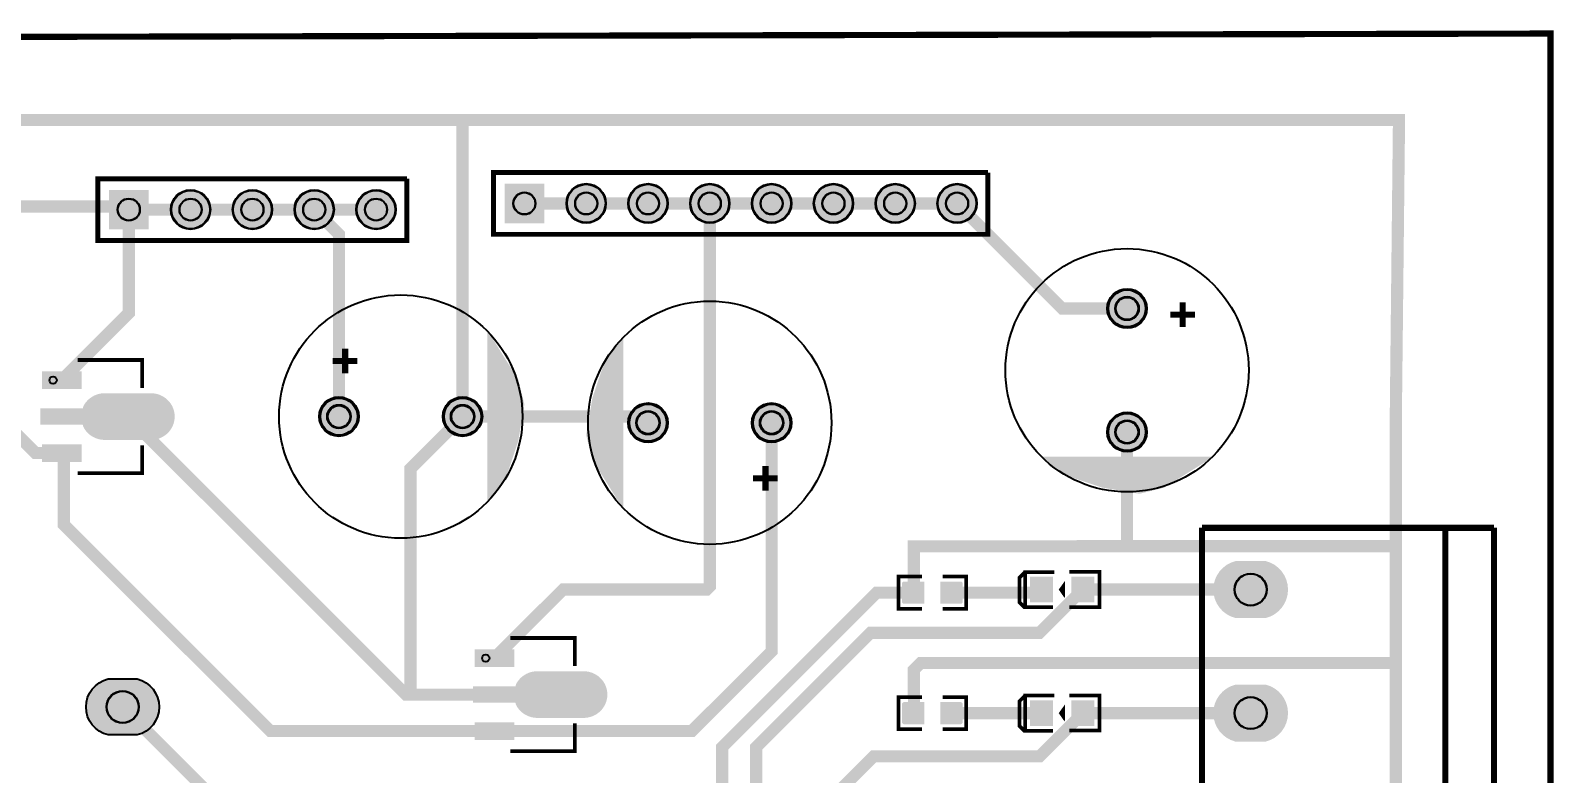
# Model space of a CAD drawing. Header units: millimetres. Extents: x 7 to 125, y -43 to 43.
# Drawn here: x 62 to 124.6, y 12.6 to 43.2 of the extents above; entities that cross this region are included whole.
import ezdxf

# ---------------------------------------------------------------- set-up
doc = ezdxf.new("R2010")
doc.units = ezdxf.units.MM
for name, color, linetype, true_color in [('BoardOutLine', 7, 'Continuous', 0xff00ff), ('BottomSolderMaskLayer', 7, 'Continuous', 0xaa00ff), ('Document', 7, 'Continuous', 0xffffff), ('Multi-Layer', 7, 'Continuous', 0xc0c0c0), ('TopLayer', 7, 'Continuous', 0xff0000), ('TopPasteMaskLayer', 7, 'Continuous', 0x808080), ('TopSilkLayer', 7, 'Continuous', 0xffcc00), ('TopSolderMaskLayer', 7, 'Continuous', 0x800080)]:
    doc.layers.add(name, color=color, linetype=linetype, true_color=true_color)

msp = doc.modelspace()

# ---------------------------------------------------------------- hatches: boundary and pattern name
at = {"layer": 'BottomSolderMaskLayer'}
for points in [[(65.227, 36.627), (66.853, 36.627), (66.853, 35.001), (65.227, 35.001)], [(67.767, 35.814, 1), (69.393, 35.814, 1)], [(70.307, 35.814, 1), (71.933, 35.814, 1)], [(72.847, 35.814, 1), (74.473, 35.814, 1)], [(75.387, 35.814, 1), (77.013, 35.814, 1)], [(81.483, 36.881), (83.109, 36.881), (83.109, 35.255), (81.483, 35.255)], [(84.023, 36.068, 1), (85.649, 36.068, 1)], [(86.563, 36.068, 1), (88.189, 36.068, 1)], [(89.103, 36.068, 1), (90.729, 36.068, 1)], [(91.643, 36.068, 1), (93.269, 36.068, 1)], [(94.183, 36.068, 1), (95.809, 36.068, 1)], [(96.723, 36.068, 1), (98.349, 36.068, 1)], [(99.263, 36.068, 1), (100.889, 36.068, 1)], [(106.248, 31.75, 1), (107.874, 31.75, 1)], [(73.863, 27.305, 1), (75.489, 27.305, 1)], [(78.943, 27.305, 1), (80.569, 27.305, 1)], [(86.563, 27.051, 1), (88.189, 27.051, 1)], [(91.643, 27.051, 1), (93.269, 27.051, 1)], [(106.248, 26.67, 1), (107.874, 26.67, 1)], [(112.754, 21.368, -0.785398), (112.754, 19.018), (111.528, 19.018, -0.785398), (111.528, 21.368)], [(65.173, 14.192, -0.785398), (65.173, 16.542), (66.399, 16.542, -0.785398), (66.399, 14.192)], [(112.754, 16.288, -0.785398), (112.754, 13.938), (111.528, 13.938, -0.785398), (111.528, 16.288)]]:
    msp.add_hatch(color=256, dxfattribs=at).paths.add_polyline_path(points)
at = {"layer": 'Multi-Layer'}
for points in [[(65.253, 36.601), (66.828, 36.601), (66.828, 35.027), (65.253, 35.027)], [(67.793, 35.814, 1), (69.368, 35.814, 1)], [(70.333, 35.814, 1), (71.908, 35.814, 1)], [(72.873, 35.814, 1), (74.448, 35.814, 1)], [(75.413, 35.814, 1), (76.988, 35.814, 1)], [(81.509, 36.855), (83.084, 36.855), (83.084, 35.281), (81.509, 35.281)], [(84.049, 36.068, 1), (85.624, 36.068, 1)], [(86.589, 36.068, 1), (88.164, 36.068, 1)], [(89.129, 36.068, 1), (90.704, 36.068, 1)], [(91.669, 36.068, 1), (93.244, 36.068, 1)], [(94.209, 36.068, 1), (95.784, 36.068, 1)], [(96.749, 36.068, 1), (98.324, 36.068, 1)], [(99.289, 36.068, 1), (100.864, 36.068, 1)], [(106.299, 31.75, 1), (107.823, 31.75, 1)], [(73.914, 27.305, 1), (75.438, 27.305, 1)], [(78.994, 27.305, 1), (80.518, 27.305, 1)], [(86.614, 27.051, 1), (88.138, 27.051, 1)], [(91.694, 27.051, 1), (93.218, 27.051, 1)], [(106.299, 26.67, 1), (107.823, 26.67, 1)], [(112.741, 21.343, -0.785398), (112.741, 19.043), (111.541, 19.043, -0.785398), (111.541, 21.343)], [(112.741, 16.263, -0.785398), (112.741, 13.963), (111.541, 13.963, -0.785398), (111.541, 16.263)]]:
    msp.add_hatch(color=256, dxfattribs=at).paths.add_polyline_path(points)
at = {"layer": 'TopLayer'}
for points in [[(62.499, 29.141), (62.499, 28.469), (64.074, 28.469), (64.074, 29.141)], [(66.926, 26.355), (65.072, 26.355), (65.028, 26.356), (64.983, 26.359), (64.939, 26.365), (64.895, 26.372), (64.851, 26.381), (64.808, 26.393), (64.766, 26.406), (64.724, 26.421), (64.683, 26.439), (64.643, 26.458), (64.604, 26.479), (64.565, 26.502), (64.528, 26.526), (64.492, 26.553), (64.458, 26.581), (64.424, 26.61), (64.393, 26.641), (64.362, 26.674), (64.333, 26.708), (64.306, 26.743), (64.281, 26.78), (64.257, 26.817), (64.235, 26.856), (64.215, 26.896), (64.197, 26.975), (62.499, 26.975), (62.499, 27.635), (64.197, 27.635), (64.215, 27.715), (64.235, 27.754), (64.257, 27.793), (64.281, 27.831), (64.306, 27.867), (64.333, 27.903), (64.362, 27.936), (64.393, 27.969), (64.424, 28), (64.458, 28.03), (64.492, 28.058), (64.528, 28.084), (64.565, 28.109), (64.604, 28.132), (64.643, 28.153), (64.683, 28.172), (64.724, 28.189), (64.766, 28.205), (64.808, 28.218), (64.851, 28.229), (64.895, 28.239), (64.939, 28.246), (64.983, 28.251), (65.028, 28.254), (65.072, 28.255), (66.926, 28.255), (66.971, 28.254), (67.015, 28.251), (67.06, 28.246), (67.103, 28.239), (67.147, 28.229), (67.19, 28.218), (67.233, 28.205), (67.274, 28.189), (67.315, 28.172), (67.356, 28.153), (67.395, 28.132), (67.433, 28.109), (67.47, 28.084), (67.506, 28.058), (67.541, 28.03), (67.574, 28), (67.606, 27.969), (67.636, 27.936), (67.665, 27.903), (67.692, 27.867), (67.718, 27.831), (67.742, 27.793), (67.764, 27.754), (67.784, 27.715), (67.802, 27.674), (67.818, 27.632), (67.833, 27.59), (67.845, 27.548), (67.855, 27.504), (67.864, 27.46), (67.87, 27.416), (67.874, 27.372), (67.876, 27.328), (67.876, 27.283), (67.874, 27.238), (67.87, 27.194), (67.864, 27.15), (67.855, 27.106), (67.845, 27.063), (67.833, 27.02), (67.818, 26.978), (67.802, 26.937), (67.784, 26.896), (67.764, 26.856), (67.742, 26.817), (67.718, 26.78), (67.692, 26.743), (67.665, 26.708), (67.636, 26.674), (67.606, 26.641), (67.574, 26.61), (67.541, 26.581), (67.506, 26.553), (67.47, 26.526), (67.433, 26.502), (67.395, 26.479), (67.356, 26.458), (67.315, 26.439), (67.274, 26.421), (67.233, 26.406), (67.19, 26.393), (67.147, 26.381), (67.103, 26.372), (67.06, 26.365), (67.015, 26.359), (66.971, 26.356), (66.926, 26.355)], [(62.499, 26.141), (62.499, 25.469), (64.074, 25.469), (64.074, 26.141)], [(103.094, 19.693), (103.094, 20.693), (103.994, 20.693), (103.994, 19.693)], [(104.794, 19.693), (104.794, 20.693), (105.694, 20.693), (105.694, 19.693)], [(98.71, 20.498), (98.71, 19.634), (97.904, 19.634), (97.904, 20.498)], [(99.41, 20.498), (99.41, 19.634), (100.217, 19.634), (100.217, 20.498)], [(80.279, 17.711), (80.279, 17.039), (81.854, 17.039), (81.854, 17.711)], [(84.706, 14.925), (82.852, 14.925), (82.808, 14.926), (82.763, 14.929), (82.719, 14.935), (82.675, 14.942), (82.631, 14.951), (82.588, 14.963), (82.546, 14.976), (82.504, 14.991), (82.463, 15.009), (82.423, 15.028), (82.384, 15.049), (82.345, 15.072), (82.308, 15.096), (82.272, 15.123), (82.238, 15.151), (82.204, 15.18), (82.173, 15.211), (82.142, 15.244), (82.113, 15.278), (82.086, 15.313), (82.061, 15.35), (82.037, 15.387), (82.015, 15.426), (81.995, 15.466), (81.977, 15.545), (80.279, 15.545), (80.279, 16.205), (81.977, 16.205), (81.995, 16.285), (82.015, 16.324), (82.037, 16.363), (82.061, 16.401), (82.086, 16.437), (82.113, 16.472), (82.142, 16.506), (82.173, 16.539), (82.204, 16.57), (82.238, 16.6), (82.272, 16.628), (82.308, 16.654), (82.345, 16.679), (82.384, 16.702), (82.423, 16.723), (82.463, 16.742), (82.504, 16.759), (82.546, 16.774), (82.588, 16.788), (82.631, 16.799), (82.675, 16.809), (82.719, 16.816), (82.763, 16.821), (82.808, 16.824), (82.852, 16.825), (84.706, 16.825), (84.751, 16.824), (84.795, 16.821), (84.84, 16.816), (84.884, 16.809), (84.927, 16.799), (84.97, 16.788), (85.013, 16.774), (85.054, 16.759), (85.095, 16.742), (85.136, 16.723), (85.175, 16.702), (85.213, 16.679), (85.25, 16.654), (85.286, 16.628), (85.321, 16.6), (85.354, 16.57), (85.386, 16.539), (85.416, 16.506), (85.445, 16.472), (85.472, 16.437), (85.498, 16.401), (85.522, 16.363), (85.544, 16.324), (85.564, 16.285), (85.582, 16.244), (85.598, 16.202), (85.613, 16.16), (85.625, 16.118), (85.635, 16.074), (85.644, 16.03), (85.65, 15.986), (85.654, 15.942), (85.656, 15.897), (85.656, 15.853), (85.654, 15.808), (85.65, 15.764), (85.644, 15.72), (85.635, 15.676), (85.625, 15.633), (85.613, 15.59), (85.598, 15.548), (85.582, 15.507), (85.564, 15.466), (85.544, 15.426), (85.522, 15.387), (85.498, 15.35), (85.472, 15.313), (85.445, 15.278), (85.416, 15.244), (85.386, 15.211), (85.354, 15.18), (85.321, 15.151), (85.286, 15.123), (85.25, 15.096), (85.213, 15.072), (85.175, 15.049), (85.136, 15.028), (85.095, 15.009), (85.054, 14.991), (85.013, 14.976), (84.97, 14.963), (84.927, 14.951), (84.884, 14.942), (84.84, 14.935), (84.795, 14.929), (84.751, 14.926), (84.706, 14.925)], [(98.71, 15.545), (98.71, 14.681), (97.904, 14.681), (97.904, 15.545)], [(99.41, 15.545), (99.41, 14.681), (100.217, 14.681), (100.217, 15.545)], [(103.094, 14.613), (103.094, 15.613), (103.994, 15.613), (103.994, 14.613)], [(104.794, 14.613), (104.794, 15.613), (105.694, 15.613), (105.694, 14.613)], [(80.279, 14.711), (80.279, 14.039), (81.854, 14.039), (81.854, 14.711)]]:
    msp.add_hatch(color=256, dxfattribs=at).paths.add_polyline_path(points)
at = {"layer": 'TopPasteMaskLayer'}
for points in [[(62.499, 29.141), (62.499, 28.469), (64.074, 28.469), (64.074, 29.141)], [(66.926, 26.355), (65.072, 26.355), (65.028, 26.356), (64.983, 26.359), (64.939, 26.365), (64.895, 26.372), (64.851, 26.381), (64.808, 26.393), (64.766, 26.406), (64.724, 26.421), (64.683, 26.439), (64.643, 26.458), (64.604, 26.479), (64.565, 26.502), (64.528, 26.526), (64.492, 26.553), (64.458, 26.581), (64.424, 26.61), (64.393, 26.641), (64.362, 26.674), (64.333, 26.708), (64.306, 26.743), (64.281, 26.78), (64.257, 26.817), (64.235, 26.856), (64.215, 26.896), (64.197, 26.975), (62.499, 26.975), (62.499, 27.635), (64.197, 27.635), (64.215, 27.715), (64.235, 27.754), (64.257, 27.793), (64.281, 27.831), (64.306, 27.867), (64.333, 27.903), (64.362, 27.936), (64.393, 27.969), (64.424, 28), (64.458, 28.03), (64.492, 28.058), (64.528, 28.084), (64.565, 28.109), (64.604, 28.132), (64.643, 28.153), (64.683, 28.172), (64.724, 28.189), (64.766, 28.205), (64.808, 28.218), (64.851, 28.229), (64.895, 28.239), (64.939, 28.246), (64.983, 28.251), (65.028, 28.254), (65.072, 28.255), (66.926, 28.255), (66.971, 28.254), (67.015, 28.251), (67.06, 28.246), (67.103, 28.239), (67.147, 28.229), (67.19, 28.218), (67.233, 28.205), (67.274, 28.189), (67.315, 28.172), (67.356, 28.153), (67.395, 28.132), (67.433, 28.109), (67.47, 28.084), (67.506, 28.058), (67.541, 28.03), (67.574, 28), (67.606, 27.969), (67.636, 27.936), (67.665, 27.903), (67.692, 27.867), (67.718, 27.831), (67.742, 27.793), (67.764, 27.754), (67.784, 27.715), (67.802, 27.674), (67.818, 27.632), (67.833, 27.59), (67.845, 27.548), (67.855, 27.504), (67.864, 27.46), (67.87, 27.416), (67.874, 27.372), (67.876, 27.328), (67.876, 27.283), (67.874, 27.238), (67.87, 27.194), (67.864, 27.15), (67.855, 27.106), (67.845, 27.063), (67.833, 27.02), (67.818, 26.978), (67.802, 26.937), (67.784, 26.896), (67.764, 26.856), (67.742, 26.817), (67.718, 26.78), (67.692, 26.743), (67.665, 26.708), (67.636, 26.674), (67.606, 26.641), (67.574, 26.61), (67.541, 26.581), (67.506, 26.553), (67.47, 26.526), (67.433, 26.502), (67.395, 26.479), (67.356, 26.458), (67.315, 26.439), (67.274, 26.421), (67.233, 26.406), (67.19, 26.393), (67.147, 26.381), (67.103, 26.372), (67.06, 26.365), (67.015, 26.359), (66.971, 26.356), (66.926, 26.355)], [(62.499, 26.141), (62.499, 25.469), (64.074, 25.469), (64.074, 26.141)], [(103.094, 19.693), (103.094, 20.693), (103.994, 20.693), (103.994, 19.693)], [(104.794, 19.693), (104.794, 20.693), (105.694, 20.693), (105.694, 19.693)], [(97.865, 19.616), (98.665, 19.616), (98.715, 19.666), (98.715, 19.894), (98.345, 19.894), (98.345, 20.224), (98.715, 20.224), (98.715, 20.466), (98.665, 20.516), (97.865, 20.516), (97.815, 20.466), (97.815, 19.666)], [(99.415, 19.666), (99.415, 19.894), (99.795, 19.894), (99.795, 20.224), (99.415, 20.224), (99.415, 20.466), (99.465, 20.516), (100.255, 20.516), (100.305, 20.466), (100.305, 19.666), (100.255, 19.616), (99.465, 19.616)], [(80.279, 17.711), (80.279, 17.039), (81.854, 17.039), (81.854, 17.711)], [(84.706, 14.925), (82.852, 14.925), (82.808, 14.926), (82.763, 14.929), (82.719, 14.935), (82.675, 14.942), (82.631, 14.951), (82.588, 14.963), (82.546, 14.976), (82.504, 14.991), (82.463, 15.009), (82.423, 15.028), (82.384, 15.049), (82.345, 15.072), (82.308, 15.096), (82.272, 15.123), (82.238, 15.151), (82.204, 15.18), (82.173, 15.211), (82.142, 15.244), (82.113, 15.278), (82.086, 15.313), (82.061, 15.35), (82.037, 15.387), (82.015, 15.426), (81.995, 15.466), (81.977, 15.545), (80.279, 15.545), (80.279, 16.205), (81.977, 16.205), (81.995, 16.285), (82.015, 16.324), (82.037, 16.363), (82.061, 16.401), (82.086, 16.437), (82.113, 16.472), (82.142, 16.506), (82.173, 16.539), (82.204, 16.57), (82.238, 16.6), (82.272, 16.628), (82.308, 16.654), (82.345, 16.679), (82.384, 16.702), (82.423, 16.723), (82.463, 16.742), (82.504, 16.759), (82.546, 16.774), (82.588, 16.788), (82.631, 16.799), (82.675, 16.809), (82.719, 16.816), (82.763, 16.821), (82.808, 16.824), (82.852, 16.825), (84.706, 16.825), (84.751, 16.824), (84.795, 16.821), (84.84, 16.816), (84.884, 16.809), (84.927, 16.799), (84.97, 16.788), (85.013, 16.774), (85.054, 16.759), (85.095, 16.742), (85.136, 16.723), (85.175, 16.702), (85.213, 16.679), (85.25, 16.654), (85.286, 16.628), (85.321, 16.6), (85.354, 16.57), (85.386, 16.539), (85.416, 16.506), (85.445, 16.472), (85.472, 16.437), (85.498, 16.401), (85.522, 16.363), (85.544, 16.324), (85.564, 16.285), (85.582, 16.244), (85.598, 16.202), (85.613, 16.16), (85.625, 16.118), (85.635, 16.074), (85.644, 16.03), (85.65, 15.986), (85.654, 15.942), (85.656, 15.897), (85.656, 15.853), (85.654, 15.808), (85.65, 15.764), (85.644, 15.72), (85.635, 15.676), (85.625, 15.633), (85.613, 15.59), (85.598, 15.548), (85.582, 15.507), (85.564, 15.466), (85.544, 15.426), (85.522, 15.387), (85.498, 15.35), (85.472, 15.313), (85.445, 15.278), (85.416, 15.244), (85.386, 15.211), (85.354, 15.18), (85.321, 15.151), (85.286, 15.123), (85.25, 15.096), (85.213, 15.072), (85.175, 15.049), (85.136, 15.028), (85.095, 15.009), (85.054, 14.991), (85.013, 14.976), (84.97, 14.963), (84.927, 14.951), (84.884, 14.942), (84.84, 14.935), (84.795, 14.929), (84.751, 14.926), (84.706, 14.925)], [(97.865, 14.663), (98.665, 14.663), (98.715, 14.713), (98.715, 14.941), (98.345, 14.941), (98.345, 15.271), (98.715, 15.271), (98.715, 15.513), (98.665, 15.563), (97.865, 15.563), (97.815, 15.513), (97.815, 14.713)], [(99.415, 14.713), (99.415, 14.941), (99.795, 14.941), (99.795, 15.271), (99.415, 15.271), (99.415, 15.513), (99.465, 15.563), (100.255, 15.563), (100.305, 15.513), (100.305, 14.713), (100.255, 14.663), (99.465, 14.663)], [(103.094, 14.613), (103.094, 15.613), (103.994, 15.613), (103.994, 14.613)], [(104.794, 14.613), (104.794, 15.613), (105.694, 15.613), (105.694, 14.613)], [(80.279, 14.711), (80.279, 14.039), (81.854, 14.039), (81.854, 14.711)]]:
    msp.add_hatch(color=256, dxfattribs=at).paths.add_polyline_path(points)
at = {"layer": 'TopSilkLayer'}
for points in [[(80.772, 30.861), (80.772, 23.749), (81.534, 24.765), (82.042, 26.289), (82.296, 27.813), (82.042, 28.829)], [(86.36, 23.495), (86.36, 30.607), (85.598, 29.591), (85.09, 28.067), (84.836, 26.543), (85.09, 25.527)], [(110.617, 25.654), (103.505, 25.654), (104.521, 24.892), (106.045, 24.384), (107.569, 24.13), (108.585, 24.384)], [(104.504, 19.833), (104.514, 20.553), (104.254, 20.193)], [(104.504, 14.753), (104.514, 15.473), (104.254, 15.113)]]:
    msp.add_hatch(color=256, dxfattribs=at).paths.add_polyline_path(points)
at = {"layer": 'TopSolderMaskLayer'}
for points in [[(65.227, 36.627), (66.853, 36.627), (66.853, 35.001), (65.227, 35.001)], [(67.767, 35.814, 1), (69.393, 35.814, 1)], [(70.307, 35.814, 1), (71.933, 35.814, 1)], [(72.847, 35.814, 1), (74.473, 35.814, 1)], [(75.387, 35.814, 1), (77.013, 35.814, 1)], [(81.483, 36.881), (83.109, 36.881), (83.109, 35.255), (81.483, 35.255)], [(84.023, 36.068, 1), (85.649, 36.068, 1)], [(86.563, 36.068, 1), (88.189, 36.068, 1)], [(89.103, 36.068, 1), (90.729, 36.068, 1)], [(91.643, 36.068, 1), (93.269, 36.068, 1)], [(94.183, 36.068, 1), (95.809, 36.068, 1)], [(96.723, 36.068, 1), (98.349, 36.068, 1)], [(99.263, 36.068, 1), (100.889, 36.068, 1)], [(106.248, 31.75, 1), (107.874, 31.75, 1)], [(62.474, 29.166), (62.474, 28.444), (64.1, 28.444), (64.1, 29.166)], [(66.951, 26.346), (65.048, 26.346), (65.002, 26.347), (64.956, 26.351), (64.911, 26.356), (64.866, 26.363), (64.821, 26.373), (64.777, 26.384), (64.733, 26.398), (64.691, 26.413), (64.648, 26.431), (64.607, 26.45), (64.567, 26.471), (64.528, 26.494), (64.49, 26.519), (64.453, 26.546), (64.417, 26.574), (64.383, 26.604), (64.35, 26.635), (64.319, 26.668), (64.29, 26.702), (64.262, 26.738), (64.235, 26.775), (64.211, 26.813), (64.189, 26.852), (64.168, 26.892), (64.149, 26.972), (62.407, 26.972), (62.407, 27.638), (64.149, 27.638), (64.168, 27.718), (64.189, 27.758), (64.211, 27.798), (64.235, 27.836), (64.262, 27.872), (64.29, 27.908), (64.319, 27.942), (64.35, 27.975), (64.383, 28.007), (64.417, 28.037), (64.453, 28.065), (64.49, 28.091), (64.528, 28.116), (64.567, 28.139), (64.607, 28.161), (64.648, 28.18), (64.691, 28.197), (64.733, 28.213), (64.777, 28.226), (64.821, 28.238), (64.866, 28.247), (64.911, 28.255), (64.956, 28.26), (65.002, 28.263), (65.048, 28.264), (66.951, 28.264), (66.996, 28.263), (67.042, 28.26), (67.087, 28.255), (67.133, 28.247), (67.177, 28.238), (67.221, 28.226), (67.265, 28.213), (67.308, 28.197), (67.35, 28.18), (67.391, 28.161), (67.432, 28.139), (67.471, 28.116), (67.509, 28.091), (67.546, 28.065), (67.581, 28.037), (67.616, 28.007), (67.648, 27.975), (67.679, 27.942), (67.709, 27.908), (67.737, 27.872), (67.763, 27.836), (67.787, 27.798), (67.81, 27.758), (67.831, 27.718), (67.849, 27.677), (67.866, 27.636), (67.881, 27.593), (67.894, 27.55), (67.904, 27.506), (67.913, 27.462), (67.919, 27.417), (67.923, 27.373), (67.925, 27.328), (67.925, 27.283), (67.923, 27.238), (67.919, 27.193), (67.913, 27.149), (67.904, 27.104), (67.894, 27.061), (67.881, 27.017), (67.866, 26.975), (67.849, 26.933), (67.831, 26.892), (67.81, 26.852), (67.787, 26.813), (67.763, 26.775), (67.737, 26.738), (67.709, 26.702), (67.679, 26.668), (67.648, 26.635), (67.616, 26.604), (67.581, 26.574), (67.546, 26.546), (67.509, 26.519), (67.471, 26.494), (67.432, 26.471), (67.391, 26.45), (67.35, 26.431), (67.308, 26.413), (67.265, 26.398), (67.221, 26.384), (67.177, 26.373), (67.133, 26.363), (67.087, 26.356), (67.042, 26.351), (66.996, 26.347), (66.951, 26.346)], [(73.863, 27.305, 1), (75.489, 27.305, 1)], [(78.943, 27.305, 1), (80.569, 27.305, 1)], [(86.563, 27.051, 1), (88.189, 27.051, 1)], [(91.643, 27.051, 1), (93.269, 27.051, 1)], [(106.248, 26.67, 1), (107.874, 26.67, 1)], [(62.474, 26.166), (62.474, 25.444), (64.1, 25.444), (64.1, 26.166)], [(112.754, 21.368, -0.785398), (112.754, 19.018), (111.528, 19.018, -0.785398), (111.528, 21.368)], [(103.071, 19.665), (103.071, 20.721), (104.017, 20.721), (104.017, 19.665)], [(104.771, 19.665), (104.771, 20.721), (105.717, 20.721), (105.717, 19.665)], [(98.736, 20.523), (98.736, 19.609), (97.878, 19.609), (97.878, 20.523)], [(99.385, 20.523), (99.385, 19.609), (100.242, 19.609), (100.242, 20.523)], [(80.254, 17.736), (80.254, 17.014), (81.88, 17.014), (81.88, 17.736)], [(65.173, 14.192, -0.785398), (65.173, 16.542), (66.399, 16.542, -0.785398), (66.399, 14.192)], [(84.731, 14.916), (82.828, 14.916), (82.782, 14.917), (82.736, 14.921), (82.691, 14.926), (82.646, 14.933), (82.601, 14.943), (82.557, 14.954), (82.513, 14.968), (82.471, 14.983), (82.428, 15), (82.387, 15.02), (82.347, 15.041), (82.308, 15.064), (82.27, 15.089), (82.233, 15.116), (82.197, 15.144), (82.163, 15.174), (82.13, 15.205), (82.099, 15.238), (82.07, 15.272), (82.042, 15.308), (82.015, 15.345), (81.991, 15.383), (81.969, 15.422), (81.948, 15.462), (81.929, 15.542), (80.187, 15.542), (80.187, 16.208), (81.929, 16.208), (81.948, 16.288), (81.969, 16.328), (81.991, 16.368), (82.015, 16.406), (82.042, 16.442), (82.07, 16.478), (82.099, 16.512), (82.13, 16.545), (82.163, 16.577), (82.197, 16.607), (82.233, 16.635), (82.27, 16.661), (82.308, 16.686), (82.347, 16.709), (82.387, 16.731), (82.428, 16.75), (82.471, 16.767), (82.513, 16.783), (82.557, 16.796), (82.601, 16.808), (82.646, 16.817), (82.691, 16.825), (82.736, 16.83), (82.782, 16.833), (82.828, 16.834), (84.731, 16.834), (84.776, 16.833), (84.822, 16.83), (84.867, 16.825), (84.913, 16.817), (84.957, 16.808), (85.001, 16.796), (85.045, 16.783), (85.088, 16.767), (85.13, 16.75), (85.171, 16.731), (85.212, 16.709), (85.251, 16.686), (85.289, 16.661), (85.326, 16.635), (85.361, 16.607), (85.396, 16.577), (85.428, 16.545), (85.459, 16.512), (85.489, 16.478), (85.517, 16.442), (85.543, 16.406), (85.567, 16.368), (85.59, 16.328), (85.611, 16.288), (85.629, 16.247), (85.646, 16.206), (85.661, 16.163), (85.674, 16.12), (85.684, 16.076), (85.693, 16.032), (85.699, 15.987), (85.703, 15.943), (85.706, 15.898), (85.706, 15.853), (85.703, 15.808), (85.699, 15.763), (85.693, 15.719), (85.684, 15.674), (85.674, 15.631), (85.661, 15.587), (85.646, 15.545), (85.629, 15.503), (85.611, 15.462), (85.59, 15.422), (85.567, 15.383), (85.543, 15.345), (85.517, 15.308), (85.489, 15.272), (85.459, 15.238), (85.428, 15.205), (85.396, 15.174), (85.361, 15.144), (85.326, 15.116), (85.289, 15.089), (85.251, 15.064), (85.212, 15.041), (85.171, 15.02), (85.13, 15), (85.088, 14.983), (85.045, 14.968), (85.001, 14.954), (84.957, 14.943), (84.913, 14.933), (84.867, 14.926), (84.822, 14.921), (84.776, 14.917), (84.731, 14.916)], [(112.754, 16.288, -0.785398), (112.754, 13.938), (111.528, 13.938, -0.785398), (111.528, 16.288)], [(98.736, 15.57), (98.736, 14.656), (97.878, 14.656), (97.878, 15.57)], [(99.385, 15.57), (99.385, 14.656), (100.242, 14.656), (100.242, 15.57)], [(103.071, 14.585), (103.071, 15.641), (104.017, 15.641), (104.017, 14.585)], [(104.771, 14.585), (104.771, 15.641), (105.717, 15.641), (105.717, 14.585)], [(80.254, 14.736), (80.254, 14.014), (81.88, 14.014), (81.88, 14.736)]]:
    msp.add_hatch(color=256, dxfattribs=at).paths.add_polyline_path(points)

# ---------------------------------------------------------------- linework, layer by layer
at = {"layer": 'BoardOutLine', "const_width": 0.254}
msp.add_lwpolyline([(7.62, 42.799), (124.46, 43.053), (124.46, -43.18), (8.001, -43.18), (7.62, 42.799)], close=True, dxfattribs=at)
at = {"layer": 'BottomSolderMaskLayer'}
for centre, radius in [((68.58, 35.814), 0.813), ((71.12, 35.814), 0.813), ((73.66, 35.814), 0.813), ((76.2, 35.814), 0.813), ((82.296, 36.068), 0.459), ((84.836, 36.068), 0.813), ((84.836, 36.068), 0.459), ((87.376, 36.068), 0.813), ((87.376, 36.068), 0.459), ((89.916, 36.068), 0.813), ((89.916, 36.068), 0.459), ((92.456, 36.068), 0.813), ((92.456, 36.068), 0.459), ((94.996, 36.068), 0.813), ((94.996, 36.068), 0.459), ((97.536, 36.068), 0.813), ((97.536, 36.068), 0.459), ((100.076, 36.068), 0.813), ((100.076, 36.068), 0.459), ((66.04, 35.814), 0.459), ((68.58, 35.814), 0.459), ((71.12, 35.814), 0.459), ((73.66, 35.814), 0.459), ((76.2, 35.814), 0.459), ((107.061, 31.75), 0.813), ((107.061, 31.75), 0.488), ((74.676, 27.305), 0.813), ((74.676, 27.305), 0.488), ((79.756, 27.305), 0.813), ((79.756, 27.305), 0.488), ((87.376, 27.051), 0.813), ((92.456, 27.051), 0.813), ((87.376, 27.051), 0.488), ((92.456, 27.051), 0.488), ((107.061, 26.67), 0.813), ((107.061, 26.67), 0.488), ((112.141, 20.193), 0.664), ((65.786, 15.367), 0.664), ((112.141, 15.113), 0.664)]:
    msp.add_circle(centre, radius, dxfattribs=at)
at = {"layer": 'Document'}
for centre in [(62.928, 28.805), (80.708, 17.375)]:
    msp.add_circle(centre, 0.15, dxfattribs=at)
at = {"layer": 'Multi-Layer'}
msp.add_lwpolyline([(65.186, 14.217, -0.785398), (65.186, 16.517), (66.386, 16.517, -0.785398), (66.386, 14.217)], format="xyb", close=True, dxfattribs=at)
for centre, radius in [((68.58, 35.814), 0.787), ((71.12, 35.814), 0.787), ((73.66, 35.814), 0.787), ((76.2, 35.814), 0.787), ((82.296, 36.068), 0.445), ((84.836, 36.068), 0.787), ((84.836, 36.068), 0.445), ((87.376, 36.068), 0.787), ((87.376, 36.068), 0.445), ((89.916, 36.068), 0.787), ((89.916, 36.068), 0.445), ((92.456, 36.068), 0.787), ((92.456, 36.068), 0.445), ((94.996, 36.068), 0.787), ((94.996, 36.068), 0.445), ((97.536, 36.068), 0.787), ((97.536, 36.068), 0.445), ((100.076, 36.068), 0.787), ((100.076, 36.068), 0.445), ((66.04, 35.814), 0.445), ((68.58, 35.814), 0.445), ((71.12, 35.814), 0.445), ((73.66, 35.814), 0.445), ((76.2, 35.814), 0.445), ((107.061, 31.75), 0.762), ((107.061, 31.75), 0.457), ((74.676, 27.305), 0.762), ((74.676, 27.305), 0.457), ((79.756, 27.305), 0.762), ((79.756, 27.305), 0.457), ((87.376, 27.051), 0.762), ((92.456, 27.051), 0.762), ((87.376, 27.051), 0.457), ((92.456, 27.051), 0.457), ((107.061, 26.67), 0.762), ((107.061, 26.67), 0.457), ((112.141, 20.193), 0.65), ((65.786, 15.367), 0.65), ((112.141, 15.113), 0.65)]:
    msp.add_circle(centre, radius, dxfattribs=at)
at = {"layer": 'TopLayer', "const_width": 0.5}
for points in [[(11.43, 30.861), (11.43, 39.497), (118.237, 39.497), (118.11, 27.661), (118.11, -25.4), (111.506, -32.004)], [(79.756, 27.305), (79.756, 39.497)], [(81.067, 17.375), (83.885, 20.193), (89.789, 20.193), (89.916, 20.32), (89.916, 36.068)], [(82.296, 36.068), (84.836, 36.068)], [(84.836, 36.068), (87.376, 36.068)], [(87.376, 36.068), (89.916, 36.068)], [(89.916, 36.068), (92.456, 36.068)], [(92.456, 36.068), (94.996, 36.068)], [(94.996, 36.068), (97.536, 36.068)], [(97.536, 36.068), (100.076, 36.068)], [(100.076, 36.068), (104.394, 31.75), (107.061, 31.75)], [(66.04, 35.814), (65.913, 35.941), (52.07, 35.941), (52.07, 35.814), (52.07, 30.861)], [(63.287, 28.805), (66.04, 31.558), (66.04, 35.814)], [(68.58, 35.814), (66.04, 35.814)], [(68.58, 35.814), (71.12, 35.814)], [(71.12, 35.814), (73.66, 35.814)], [(73.66, 35.814), (74.676, 34.798), (74.676, 27.305)], [(73.66, 35.814), (76.2, 35.814)], [(63.287, 25.805), (62.206, 25.805), (57.15, 30.861)], [(65.999, 27.305), (77.43, 15.875), (83.78, 15.875)], [(79.756, 27.305), (77.619, 25.168), (77.619, 15.875)], [(87.376, 27.051), (87.122, 27.305), (79.756, 27.305)], [(81.067, 14.375), (89.178, 14.375), (92.456, 17.653), (92.456, 27.051)], [(107.061, 26.67), (107.061, 21.979)], [(63.287, 25.805), (63.373, 25.719), (63.373, 22.86), (71.858, 14.375), (81.067, 14.375)], [(98.306, 20.066), (98.298, 21.336), (98.298, 21.971), (118.11, 21.979)], [(105.244, 20.193), (103.466, 18.415), (96.52, 18.415), (91.821, 13.716), (91.821, 3.175), (90.805, 2.159), (87.774, 2.159)], [(87.774, 7.239), (90.424, 9.889), (90.424, 13.716), (96.774, 20.066), (98.307, 20.066)], [(103.544, 20.193), (103.417, 20.066), (99.814, 20.066)], [(112.141, 20.193), (105.244, 20.193)], [(98.306, 15.113), (98.298, 16.891), (98.578, 17.17), (118.11, 17.17)], [(80.374, 5.969), (75.184, 5.969), (65.786, 15.367)], [(105.245, 15.113), (103.467, 13.335), (96.647, 13.335), (93.091, 9.779), (93.091, 2.794), (91.186, 0.889), (87.775, 0.889)], [(99.814, 15.113), (103.544, 15.113)], [(112.141, 15.113), (105.244, 15.113)]]:
    msp.add_lwpolyline(points, dxfattribs=at)
at = {"layer": 'TopSilkLayer'}
for points, const_width in [([(66.675, 37.084), (64.77, 37.084), (64.77, 34.544), (77.47, 34.544), (77.47, 37.084)], 0.203), ([(77.47, 37.084), (66.675, 37.084)], 0.203), ([(101.346, 37.338), (101.346, 34.798), (81.026, 34.798), (81.026, 37.338), (82.931, 37.338)], 0.203), ([(101.346, 37.338), (82.931, 37.338)], 0.203), ([(109.347, 32.004), (109.347, 30.988)], 0.254), ([(109.855, 31.496), (108.839, 31.496)], 0.254), ([(74.93, 30.099), (74.93, 29.083)], 0.254), ([(63.941, 29.631), (66.593, 29.631), (66.593, 28.482)], 0.152), ([(74.422, 29.591), (75.438, 29.591)], 0.254), ([(63.941, 24.979), (66.593, 24.979), (66.593, 26.128)], 0.152), ([(92.202, 24.257), (92.202, 25.273)], 0.254), ([(92.71, 24.765), (91.694, 24.765)], 0.254), ([(110.141, -28.067), (110.141, 22.733)], 0.254), ([(122.141, 22.733), (110.141, 22.733)], 0.254), ([(120.141, -28.067), (120.141, 22.733)], 0.254), ([(122.141, -28.067), (122.141, 22.733)], 0.254), ([(98.634, 20.727), (97.675, 20.727), (97.675, 19.405), (98.634, 19.405)], 0.152), ([(99.486, 20.727), (100.445, 20.727), (100.445, 19.405), (99.486, 19.405)], 0.152), ([(102.874, 19.463), (102.844, 19.463), (102.644, 19.663), (102.644, 20.683), (102.674, 20.713), (102.874, 20.913)], 0.15), ([(104.024, 19.463), (102.874, 19.463), (102.874, 20.913), (104.074, 20.913)], 0.15), ([(104.694, 20.923), (105.934, 20.923), (105.934, 19.473), (104.694, 19.473)], 0.15), ([(81.721, 18.201), (84.373, 18.201), (84.373, 17.052)], 0.152), ([(98.634, 15.774), (97.675, 15.774), (97.675, 14.452), (98.634, 14.452)], 0.152), ([(99.486, 15.774), (100.445, 15.774), (100.445, 14.452), (99.486, 14.452)], 0.152), ([(102.874, 14.383), (102.844, 14.383), (102.644, 14.583), (102.644, 15.603), (102.674, 15.633), (102.874, 15.833)], 0.15), ([(104.024, 14.383), (102.874, 14.383), (102.874, 15.833), (104.074, 15.833)], 0.15), ([(104.694, 15.843), (105.934, 15.843), (105.934, 14.393), (104.694, 14.393)], 0.15), ([(81.721, 13.549), (84.373, 13.549), (84.373, 14.698)], 0.152)]:
    msp.add_lwpolyline(points, dxfattribs=dict(at, const_width=const_width))
for centre in [(107.061, 29.21), (77.216, 27.305), (89.916, 27.051)]:
    msp.add_circle(centre, 4.999, dxfattribs=at)
at = {"layer": 'TopSolderMaskLayer'}
for centre, radius in [((68.58, 35.814), 0.813), ((71.12, 35.814), 0.813), ((73.66, 35.814), 0.813), ((76.2, 35.814), 0.813), ((82.296, 36.068), 0.459), ((84.836, 36.068), 0.813), ((84.836, 36.068), 0.459), ((87.376, 36.068), 0.813), ((87.376, 36.068), 0.459), ((89.916, 36.068), 0.813), ((89.916, 36.068), 0.459), ((92.456, 36.068), 0.813), ((92.456, 36.068), 0.459), ((94.996, 36.068), 0.813), ((94.996, 36.068), 0.459), ((97.536, 36.068), 0.813), ((97.536, 36.068), 0.459), ((100.076, 36.068), 0.813), ((100.076, 36.068), 0.459), ((66.04, 35.814), 0.459), ((68.58, 35.814), 0.459), ((71.12, 35.814), 0.459), ((73.66, 35.814), 0.459), ((76.2, 35.814), 0.459), ((107.061, 31.75), 0.813), ((107.061, 31.75), 0.488), ((74.676, 27.305), 0.813), ((74.676, 27.305), 0.488), ((79.756, 27.305), 0.813), ((79.756, 27.305), 0.488), ((87.376, 27.051), 0.813), ((92.456, 27.051), 0.813), ((87.376, 27.051), 0.488), ((92.456, 27.051), 0.488), ((107.061, 26.67), 0.813), ((107.061, 26.67), 0.488), ((112.141, 20.193), 0.664), ((65.786, 15.367), 0.664), ((112.141, 15.113), 0.664)]:
    msp.add_circle(centre, radius, dxfattribs=at)

doc.saveas('drawing.dxf')
